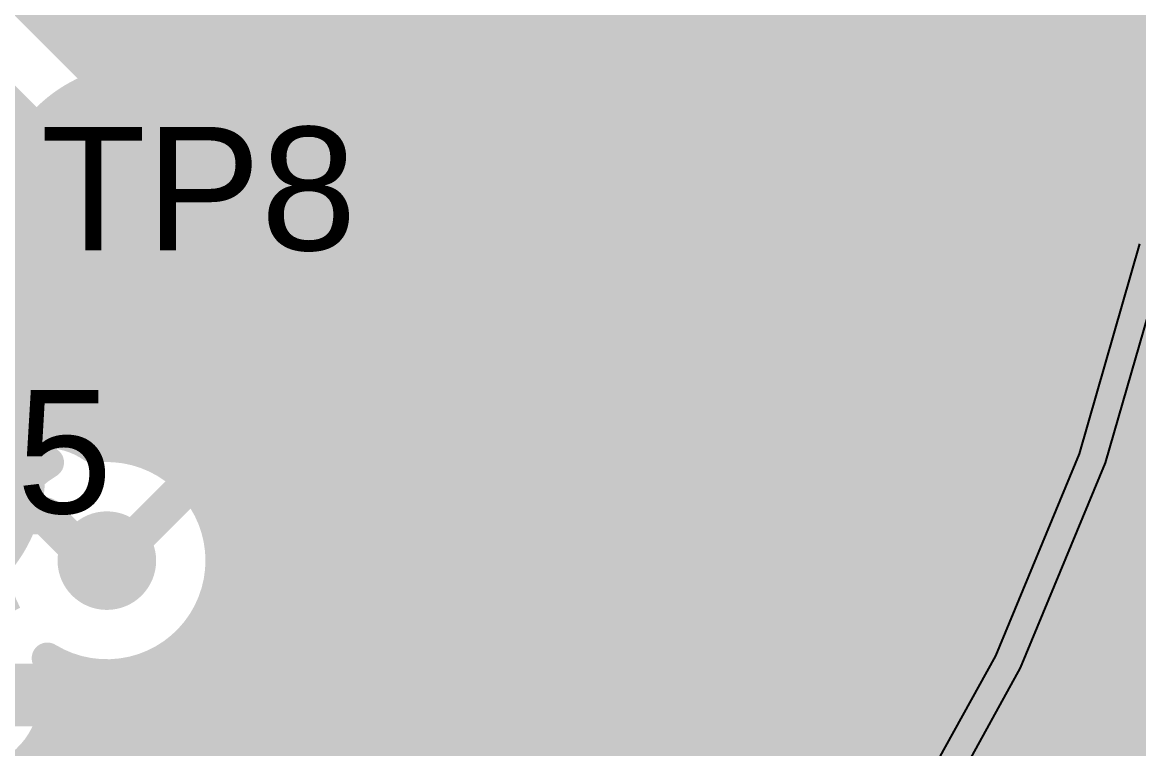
# Model space of a CAD drawing. Header units: inches. Extents: x 0 to 215, y 0 to 215.
# Drawn here: x 0.5741 to 0.7523, y 0.4574 to 0.5734 of the extents above; entities that cross this region are included whole.
import ezdxf

# ---------------------------------------------------------------- set-up
doc = ezdxf.new("R2010")
doc.units = ezdxf.units.IN
doc.header["$MEASUREMENT"] = 0
for name, color, linetype in [('BottomLayer', 5, 'Continuous'), ('BottomOverlay', 54, 'Continuous'), ('BottomPaste', 16, 'Continuous'), ('BottomSolder', 6, 'Continuous'), ('TopLayer', 1, 'Continuous'), ('TopOverlay', 2, 'Continuous'), ('TopPaste', 8, 'Continuous'), ('TopSolder', 216, 'Continuous'), ('ViaHoleLayer', 16, 'Continuous')]:
    doc.layers.add(name, color=color, linetype=linetype)
doc.styles.add('Arial', font='', dxfattribs={"height": 0.2})
doc.styles.get('Arial').set_extended_font_data('Arial')

# ---------------------------------------------------------------- blocks, each defined once
blk = doc.blocks.new('BF82192__10')
at = {"layer": 'BottomLayer'}
blk.add_hatch(color=5, dxfattribs=at).paths.add_polyline_path([(0.12992, -0.18307), (0.12992, -0.15157), (0.15354, -0.15157), (0.15354, -0.18307)])
at = {"layer": 'BottomPaste'}
blk.add_hatch(color=16, dxfattribs=at).paths.add_polyline_path([(0.12992, -0.18307), (0.12992, -0.15157), (0.15354, -0.15157), (0.15354, -0.18307)])
at = {"layer": 'BottomSolder'}
blk.add_hatch(color=6, dxfattribs=at).paths.add_polyline_path([(0.12592, -0.18707), (0.12592, -0.14757), (0.15754, -0.14757), (0.15754, -0.18707)])
at = {"layer": 'BottomOverlay'}
blk.add_lwpolyline([(0.29565, -0.08636, 0.01, 0.01, -1), (-0.2949, -0.08636, 0.01, 0.01, 0)], format="xyseb", dxfattribs=at)
blk.add_lwpolyline([(0.29565, -0.08636, 0.01, 0.01, -1), (-0.2949, -0.08636, 0.01, 0.01, 0)], format="xyseb", dxfattribs=at)
blk = doc.blocks.new('T___P_____13')
at = {"layer": 'TopLayer'}
h = blk.add_hatch(color=1, dxfattribs=at)
edge = h.paths.add_edge_path()
edge.add_arc((0, 0), 0.01969, 0, 360)
at = {"layer": 'TopPaste'}
h = blk.add_hatch(color=8, dxfattribs=at)
edge = h.paths.add_edge_path()
edge.add_arc((0, 0), 0.01969, 0, 360)
at = {"layer": 'TopSolder'}
h = blk.add_hatch(color=216, dxfattribs=at)
edge = h.paths.add_edge_path()
edge.add_arc((0, 0), 0.02369, 0, 360)
blk = doc.blocks.new('T___P_____14')
at = {"layer": 'TopLayer'}
h = blk.add_hatch(color=1, dxfattribs=at)
edge = h.paths.add_edge_path()
edge.add_arc((0, 0), 0.01969, 0, 360)
at = {"layer": 'TopPaste'}
h = blk.add_hatch(color=8, dxfattribs=at)
edge = h.paths.add_edge_path()
edge.add_arc((0, 0), 0.01969, 0, 360)
at = {"layer": 'TopSolder'}
h = blk.add_hatch(color=216, dxfattribs=at)
edge = h.paths.add_edge_path()
edge.add_arc((0, 0), 0.02369, 0, 360)
blk = doc.blocks.new('T___P_____17')
at = {"layer": 'TopLayer'}
h = blk.add_hatch(color=1, dxfattribs=at)
edge = h.paths.add_edge_path()
edge.add_arc((0, 0), 0.01969, 0, 360)
at = {"layer": 'TopPaste'}
h = blk.add_hatch(color=8, dxfattribs=at)
edge = h.paths.add_edge_path()
edge.add_arc((0, 0), 0.01969, 0, 360)
at = {"layer": 'TopSolder'}
h = blk.add_hatch(color=216, dxfattribs=at)
edge = h.paths.add_edge_path()
edge.add_arc((0, 0), 0.02369, 0, 360)
blk = doc.blocks.new('____73')
at = {"layer": 'BottomLayer'}
for p, q in [((0.30779, -0.14899), (0.29799, -0.18301)), ((0.29799, -0.18301), (0.28444, -0.21572)), ((0.28444, -0.21572), (0.26732, -0.24671))]:
    blk.add_line(p, q, dxfattribs=at)
at = {"layer": 'BottomSolder'}
for p, q in [((0.29388, -0.18157), (0.30355, -0.14802)), ((0.29388, -0.18157), (0.30355, -0.14802)), ((0.28052, -0.21383), (0.29388, -0.18157)), ((0.28052, -0.21383), (0.29388, -0.18157)), ((0.26363, -0.24439), (0.28052, -0.21383)), ((0.26363, -0.24439), (0.28052, -0.21383))]:
    blk.add_line(p, q, dxfattribs=at)

msp = doc.modelspace()

# ---------------------------------------------------------------- hatches: boundary and pattern name
at = {"layer": 'BottomLayer'}
h = msp.add_hatch(color=5, dxfattribs=at)
edge = h.paths.add_edge_path()
edge.add_arc((0.58756, 0.48744), 0.00787, 0, 360)
at = {"layer": 'TopLayer'}
h = msp.add_hatch(color=1, dxfattribs=at)
edge = h.paths.add_edge_path()
edge.add_arc((0.58756, 0.48744), 0.00787, 0, 360)
at = {"layer": 'ViaHoleLayer'}
h = msp.add_hatch(color=16, dxfattribs=at)
edge = h.paths.add_edge_path()
edge.add_arc((0.58756, 0.48744), 0.00394, 0, 360)

# ---------------------------------------------------------------- linework, layer by layer
at = {"layer": 'BottomLayer'}
for points in [[(0.74021, 0.5745, 0.005, 0.005, 0), (0.74199, 0.60622, 0.005, 0.005, 0)], [(0.60636, 0.52421, 0.005, 0.005, 0), (0.67667, 0.59452, 0.005, 0.005, 0)], [(0.58844, 0.48744, 0.00591, 0.00591, 0), (0.69, 0.589, 0.00591, 0.00591, 0)], [(0.56633, 0.58452, 0.005, 0.005, 0), (0.59498, 0.55587, 0.005, 0.005, 0)], [(0.59021, 0.46106, 0.005, 0.005, 0), (0.71167, 0.58252, 0.005, 0.005, 0)], [(0.553, 0.579, 0.00591, 0.00591, 0), (0.58555, 0.54645, 0.00591, 0.00591, 0)], [(0.60574, 0.4859, 0.005, 0.005, 0), (0.69942, 0.57958, 0.005, 0.005, 0)], [(0.59573, 0.44773, 0.00591, 0.00591, 0), (0.725, 0.577, 0.00591, 0.00591, 0)], [(0.73833, 0.577, 0.005, 0.005, -0.198912), (0.73442, 0.56758, 0.005, 0.005, 0)], [(0.73833, 0.577, 0.005, 0.005, -0.198912), (0.73442, 0.56758, 0.005, 0.005, 0)], [(0.5766, 0.57425, 0.005, 0.005, 0), (0.6564, 0.57425, 0.005, 0.005, 0)], [(0.69409, 0.57425, 0.005, 0.005, 0), (0.7034, 0.57425, 0.005, 0.005, 0)], [(0.7347, 0.5421, 0.005, 0.005, 0), (0.74021, 0.5745, 0.005, 0.005, 0)], [(0.58062, 0.57023, 0.005, 0.005, 0), (0.65238, 0.57023, 0.005, 0.005, 0)], [(0.69008, 0.57023, 0.005, 0.005, 0), (0.69938, 0.57023, 0.005, 0.005, 0)], [(0.73648, 0.57023, 0.005, 0.005, 0), (0.73948, 0.57023, 0.005, 0.005, 0)], [(0.60516, 0.43831, 0.005, 0.005, 0), (0.73442, 0.56758, 0.005, 0.005, 0)], [(0.58463, 0.56621, 0.005, 0.005, 0), (0.64837, 0.56621, 0.005, 0.005, 0)], [(0.68606, 0.56621, 0.005, 0.005, 0), (0.69537, 0.56621, 0.005, 0.005, 0)], [(0.73306, 0.56621, 0.005, 0.005, 0), (0.7388, 0.56621, 0.005, 0.005, 0)], [(0.58865, 0.5622, 0.005, 0.005, 0), (0.64435, 0.5622, 0.005, 0.005, 0)], [(0.68204, 0.5622, 0.005, 0.005, 0), (0.69135, 0.5622, 0.005, 0.005, 0)], [(0.72904, 0.5622, 0.005, 0.005, 0), (0.73812, 0.5622, 0.005, 0.005, 0)], [(0.59266, 0.55818, 0.005, 0.005, 0), (0.64034, 0.55818, 0.005, 0.005, 0)], [(0.67803, 0.55818, 0.005, 0.005, 0), (0.68734, 0.55818, 0.005, 0.005, 0)], [(0.72503, 0.55818, 0.005, 0.005, 0), (0.73744, 0.55818, 0.005, 0.005, 0)], [(0.59498, 0.55587, 0.005, 0.005, -0.178721), (0.59884, 0.54748, 0.005, 0.005, 0)], [(0.59498, 0.55587, 0.005, 0.005, -0.178721), (0.59884, 0.54748, 0.005, 0.005, 0)], [(0.59642, 0.55417, 0.005, 0.005, 0), (0.63632, 0.55417, 0.005, 0.005, 0)], [(0.67401, 0.55417, 0.005, 0.005, 0), (0.68332, 0.55417, 0.005, 0.005, 0)], [(0.72101, 0.55417, 0.005, 0.005, 0), (0.73676, 0.55417, 0.005, 0.005, 0)], [(0.59836, 0.55015, 0.005, 0.005, 0), (0.6323, 0.55015, 0.005, 0.005, 0)], [(0.67, 0.55015, 0.005, 0.005, 0), (0.6793, 0.55015, 0.005, 0.005, 0)], [(0.717, 0.55015, 0.005, 0.005, 0), (0.73607, 0.55015, 0.005, 0.005, 0)], [(0.58555, 0.52786, 0.00591, 0.00591, 0), (0.58555, 0.54645, 0.00591, 0.00591, 0)], [(0.59884, 0.54748, 0.005, 0.005, 0), (0.60636, 0.54748, 0.005, 0.005, 0)], [(0.60636, 0.52421, 0.005, 0.005, 0), (0.60636, 0.54748, 0.005, 0.005, 0)], [(0.60636, 0.54614, 0.005, 0.005, 0), (0.62829, 0.54614, 0.005, 0.005, 0)], [(0.66598, 0.54614, 0.005, 0.005, 0), (0.67529, 0.54614, 0.005, 0.005, 0)], [(0.71298, 0.54614, 0.005, 0.005, 0), (0.73539, 0.54614, 0.005, 0.005, 0)], [(0.60636, 0.54212, 0.005, 0.005, 0), (0.62427, 0.54212, 0.005, 0.005, 0)], [(0.66197, 0.54212, 0.005, 0.005, 0), (0.67127, 0.54212, 0.005, 0.005, 0)], [(0.70897, 0.54212, 0.005, 0.005, 0), (0.73471, 0.54212, 0.005, 0.005, 0)], [(0.72561, 0.51052, 0.005, 0.005, 0), (0.7347, 0.5421, 0.005, 0.005, 0)], [(0.60636, 0.5381, 0.005, 0.005, 0), (0.62026, 0.5381, 0.005, 0.005, 0)], [(0.65795, 0.5381, 0.005, 0.005, 0), (0.66726, 0.5381, 0.005, 0.005, 0)], [(0.70495, 0.5381, 0.005, 0.005, 0), (0.73355, 0.5381, 0.005, 0.005, 0)], [(0.60636, 0.53409, 0.005, 0.005, 0), (0.61624, 0.53409, 0.005, 0.005, 0)], [(0.65393, 0.53409, 0.005, 0.005, 0), (0.66324, 0.53409, 0.005, 0.005, 0)], [(0.70093, 0.53409, 0.005, 0.005, 0), (0.7324, 0.53409, 0.005, 0.005, 0)], [(0.60636, 0.53007, 0.005, 0.005, 0), (0.61223, 0.53007, 0.005, 0.005, 0)], [(0.64992, 0.53007, 0.005, 0.005, 0), (0.65923, 0.53007, 0.005, 0.005, 0)], [(0.69692, 0.53007, 0.005, 0.005, 0), (0.73124, 0.53007, 0.005, 0.005, 0)], [(0.58555, 0.52786, 0.00591, 0.00591, 0), (0.58811, 0.5253, 0.00591, 0.00591, 0)], [(0.6459, 0.52606, 0.005, 0.005, 0), (0.65521, 0.52606, 0.005, 0.005, 0)], [(0.6929, 0.52606, 0.005, 0.005, 0), (0.73008, 0.52606, 0.005, 0.005, 0)], [(0.64189, 0.52204, 0.005, 0.005, 0), (0.65119, 0.52204, 0.005, 0.005, 0)], [(0.68889, 0.52204, 0.005, 0.005, 0), (0.72893, 0.52204, 0.005, 0.005, 0)], [(0.63787, 0.51803, 0.005, 0.005, 0), (0.64718, 0.51803, 0.005, 0.005, 0)], [(0.68487, 0.51803, 0.005, 0.005, 0), (0.72777, 0.51803, 0.005, 0.005, 0)], [(0.63386, 0.51401, 0.005, 0.005, 0), (0.64316, 0.51401, 0.005, 0.005, 0)], [(0.68086, 0.51401, 0.005, 0.005, 0), (0.72661, 0.51401, 0.005, 0.005, 0)], [(0.62984, 0.50999, 0.005, 0.005, 0), (0.63915, 0.50999, 0.005, 0.005, 0)], [(0.67684, 0.50999, 0.005, 0.005, 0), (0.72539, 0.50999, 0.005, 0.005, 0)], [(0.71303, 0.48016, 0.005, 0.005, 0), (0.72561, 0.51052, 0.005, 0.005, 0)], [(0.62582, 0.50598, 0.005, 0.005, 0), (0.63513, 0.50598, 0.005, 0.005, 0)], [(0.67283, 0.50598, 0.005, 0.005, 0), (0.72373, 0.50598, 0.005, 0.005, 0)], [(0.57152, 0.47874, 0.005, 0.005, -0.402381), (0.57822, 0.50311, 0.005, 0.005, 0)], [(0.56986, 0.50311, 0.005, 0.005, 0), (0.57822, 0.50311, 0.005, 0.005, 0)], [(0.5099, 0.50196, 0.005, 0.005, 0), (0.57651, 0.50196, 0.005, 0.005, 0)], [(0.62181, 0.50196, 0.005, 0.005, 0), (0.63112, 0.50196, 0.005, 0.005, 0)], [(0.66881, 0.50196, 0.005, 0.005, 0), (0.72206, 0.50196, 0.005, 0.005, 0)], [(0.5099, 0.49795, 0.005, 0.005, 0), (0.57264, 0.49795, 0.005, 0.005, 0)], [(0.61779, 0.49795, 0.005, 0.005, 0), (0.6271, 0.49795, 0.005, 0.005, 0)], [(0.66479, 0.49795, 0.005, 0.005, 0), (0.7204, 0.49795, 0.005, 0.005, 0)], [(0.61378, 0.49393, 0.005, 0.005, 0), (0.62308, 0.49393, 0.005, 0.005, 0)], [(0.66078, 0.49393, 0.005, 0.005, 0), (0.71874, 0.49393, 0.005, 0.005, 0)], [(0.60976, 0.48992, 0.005, 0.005, 0), (0.61907, 0.48992, 0.005, 0.005, 0)], [(0.65676, 0.48992, 0.005, 0.005, 0), (0.71707, 0.48992, 0.005, 0.005, 0)], [(0.58756, 0.48744, 0.00591, 0.00591, 0), (0.58844, 0.48744, 0.00591, 0.00591, 0)], [(0.60574, 0.4859, 0.005, 0.005, -0.557399), (0.57806, 0.47186, 0.005, 0.005, 0)], [(0.60575, 0.4859, 0.005, 0.005, 0), (0.61505, 0.4859, 0.005, 0.005, 0)], [(0.65275, 0.4859, 0.005, 0.005, 0), (0.71541, 0.4859, 0.005, 0.005, 0)], [(0.60494, 0.48188, 0.005, 0.005, 0), (0.61104, 0.48188, 0.005, 0.005, 0)], [(0.64873, 0.48188, 0.005, 0.005, 0), (0.71375, 0.48188, 0.005, 0.005, 0)], [(0.69713, 0.45139, 0.005, 0.005, 0), (0.71303, 0.48016, 0.005, 0.005, 0)], [(0.6031, 0.47787, 0.005, 0.005, 0), (0.60702, 0.47787, 0.005, 0.005, 0)], [(0.64472, 0.47787, 0.005, 0.005, 0), (0.71177, 0.47787, 0.005, 0.005, 0)], [(0.59974, 0.47385, 0.005, 0.005, 0), (0.60301, 0.47385, 0.005, 0.005, 0)], [(0.6407, 0.47385, 0.005, 0.005, 0), (0.70955, 0.47385, 0.005, 0.005, 0)], [(0.57805, 0.47186, 0.005, 0.005, -0.105914), (0.57931, 0.466, 0.005, 0.005, 0)], [(0.565, 0.466, 0.01, 0.01, 0), (0.57681, 0.466, 0.01, 0.01, 0)], [(0.57879, 0.46984, 0.005, 0.005, 0), (0.58275, 0.46984, 0.005, 0.005, 0)], [(0.59237, 0.46984, 0.005, 0.005, 0), (0.59899, 0.46984, 0.005, 0.005, 0)], [(0.63668, 0.46984, 0.005, 0.005, 0), (0.70733, 0.46984, 0.005, 0.005, 0)], [(0.57931, 0.466, 0.005, 0.005, -0.088359), (0.57843, 0.46106, 0.005, 0.005, 0)], [(0.57931, 0.46582, 0.005, 0.005, 0), (0.59497, 0.46582, 0.005, 0.005, 0)], [(0.63267, 0.46582, 0.005, 0.005, 0), (0.70511, 0.46582, 0.005, 0.005, 0)], [(0.57843, 0.46106, 0.005, 0.005, 0), (0.59021, 0.46106, 0.005, 0.005, 0)], [(0.57868, 0.46181, 0.005, 0.005, 0), (0.59096, 0.46181, 0.005, 0.005, 0)], [(0.62865, 0.46181, 0.005, 0.005, 0), (0.70289, 0.46181, 0.005, 0.005, 0)], [(0.62464, 0.45779, 0.005, 0.005, 0), (0.70067, 0.45779, 0.005, 0.005, 0)]]:
    msp.add_lwpolyline(points, format="xyseb", dxfattribs=at)
for points in [[(0.57535, 0.57425, 0.0025, 0.0025, 1), (0.57785, 0.57425, 0.0025, 0.0025, 1)], [(0.65515, 0.57425, 0.0025, 0.0025, 1), (0.65765, 0.57425, 0.0025, 0.0025, 1)], [(0.69284, 0.57425, 0.0025, 0.0025, 1), (0.69534, 0.57425, 0.0025, 0.0025, 1)], [(0.70215, 0.57425, 0.0025, 0.0025, 1), (0.70465, 0.57425, 0.0025, 0.0025, 1)], [(0.73896, 0.5745, 0.0025, 0.0025, 1), (0.74146, 0.5745, 0.0025, 0.0025, 1)], [(0.73896, 0.5745, 0.0025, 0.0025, 1), (0.74146, 0.5745, 0.0025, 0.0025, 1)], [(0.57937, 0.57023, 0.0025, 0.0025, 1), (0.58187, 0.57023, 0.0025, 0.0025, 1)], [(0.65113, 0.57023, 0.0025, 0.0025, 1), (0.65363, 0.57023, 0.0025, 0.0025, 1)], [(0.68883, 0.57023, 0.0025, 0.0025, 1), (0.69133, 0.57023, 0.0025, 0.0025, 1)], [(0.69813, 0.57023, 0.0025, 0.0025, 1), (0.70063, 0.57023, 0.0025, 0.0025, 1)], [(0.73523, 0.57023, 0.0025, 0.0025, 1), (0.73773, 0.57023, 0.0025, 0.0025, 1)], [(0.73823, 0.57023, 0.0025, 0.0025, 1), (0.74073, 0.57023, 0.0025, 0.0025, 1)], [(0.73317, 0.56758, 0.0025, 0.0025, 1), (0.73567, 0.56758, 0.0025, 0.0025, 1)], [(0.73317, 0.56758, 0.0025, 0.0025, 1), (0.73567, 0.56758, 0.0025, 0.0025, 1)], [(0.73317, 0.56758, 0.0025, 0.0025, 1), (0.73567, 0.56758, 0.0025, 0.0025, 1)], [(0.58338, 0.56621, 0.0025, 0.0025, 1), (0.58588, 0.56621, 0.0025, 0.0025, 1)], [(0.64712, 0.56621, 0.0025, 0.0025, 1), (0.64962, 0.56621, 0.0025, 0.0025, 1)], [(0.68481, 0.56621, 0.0025, 0.0025, 1), (0.68731, 0.56621, 0.0025, 0.0025, 1)], [(0.69412, 0.56621, 0.0025, 0.0025, 1), (0.69662, 0.56621, 0.0025, 0.0025, 1)], [(0.73181, 0.56621, 0.0025, 0.0025, 1), (0.73431, 0.56621, 0.0025, 0.0025, 1)], [(0.73755, 0.56621, 0.0025, 0.0025, 1), (0.74005, 0.56621, 0.0025, 0.0025, 1)], [(0.5874, 0.5622, 0.0025, 0.0025, 1), (0.5899, 0.5622, 0.0025, 0.0025, 1)], [(0.6431, 0.5622, 0.0025, 0.0025, 1), (0.6456, 0.5622, 0.0025, 0.0025, 1)], [(0.68079, 0.5622, 0.0025, 0.0025, 1), (0.68329, 0.5622, 0.0025, 0.0025, 1)], [(0.6901, 0.5622, 0.0025, 0.0025, 1), (0.6926, 0.5622, 0.0025, 0.0025, 1)], [(0.72779, 0.5622, 0.0025, 0.0025, 1), (0.73029, 0.5622, 0.0025, 0.0025, 1)], [(0.73687, 0.5622, 0.0025, 0.0025, 1), (0.73937, 0.5622, 0.0025, 0.0025, 1)], [(0.59141, 0.55818, 0.0025, 0.0025, 1), (0.59391, 0.55818, 0.0025, 0.0025, 1)], [(0.63909, 0.55818, 0.0025, 0.0025, 1), (0.64159, 0.55818, 0.0025, 0.0025, 1)], [(0.67678, 0.55818, 0.0025, 0.0025, 1), (0.67928, 0.55818, 0.0025, 0.0025, 1)], [(0.68609, 0.55818, 0.0025, 0.0025, 1), (0.68859, 0.55818, 0.0025, 0.0025, 1)], [(0.72378, 0.55818, 0.0025, 0.0025, 1), (0.72628, 0.55818, 0.0025, 0.0025, 1)], [(0.73619, 0.55818, 0.0025, 0.0025, 1), (0.73869, 0.55818, 0.0025, 0.0025, 1)], [(0.59373, 0.55587, 0.0025, 0.0025, 1), (0.59623, 0.55587, 0.0025, 0.0025, 1)], [(0.59373, 0.55587, 0.0025, 0.0025, 1), (0.59623, 0.55587, 0.0025, 0.0025, 1)], [(0.59373, 0.55587, 0.0025, 0.0025, 1), (0.59623, 0.55587, 0.0025, 0.0025, 1)], [(0.59517, 0.55417, 0.0025, 0.0025, 1), (0.59767, 0.55417, 0.0025, 0.0025, 1)], [(0.63507, 0.55417, 0.0025, 0.0025, 1), (0.63757, 0.55417, 0.0025, 0.0025, 1)], [(0.67276, 0.55417, 0.0025, 0.0025, 1), (0.67526, 0.55417, 0.0025, 0.0025, 1)], [(0.68207, 0.55417, 0.0025, 0.0025, 1), (0.68457, 0.55417, 0.0025, 0.0025, 1)], [(0.71976, 0.55417, 0.0025, 0.0025, 1), (0.72226, 0.55417, 0.0025, 0.0025, 1)], [(0.73551, 0.55417, 0.0025, 0.0025, 1), (0.73801, 0.55417, 0.0025, 0.0025, 1)], [(0.59711, 0.55015, 0.0025, 0.0025, 1), (0.59961, 0.55015, 0.0025, 0.0025, 1)], [(0.63105, 0.55015, 0.0025, 0.0025, 1), (0.63355, 0.55015, 0.0025, 0.0025, 1)], [(0.66875, 0.55015, 0.0025, 0.0025, 1), (0.67125, 0.55015, 0.0025, 0.0025, 1)], [(0.67805, 0.55015, 0.0025, 0.0025, 1), (0.68055, 0.55015, 0.0025, 0.0025, 1)], [(0.71575, 0.55015, 0.0025, 0.0025, 1), (0.71825, 0.55015, 0.0025, 0.0025, 1)], [(0.73482, 0.55015, 0.0025, 0.0025, 1), (0.73732, 0.55015, 0.0025, 0.0025, 1)], [(0.58408, 0.54645, 0.00295, 0.00295, 1), (0.58703, 0.54645, 0.00295, 0.00295, 1)], [(0.58408, 0.54645, 0.00295, 0.00295, 1), (0.58703, 0.54645, 0.00295, 0.00295, 1)], [(0.59759, 0.54748, 0.0025, 0.0025, 1), (0.60009, 0.54748, 0.0025, 0.0025, 1)], [(0.59759, 0.54748, 0.0025, 0.0025, 1), (0.60009, 0.54748, 0.0025, 0.0025, 1)], [(0.59759, 0.54748, 0.0025, 0.0025, 1), (0.60009, 0.54748, 0.0025, 0.0025, 1)], [(0.60511, 0.54748, 0.0025, 0.0025, 1), (0.60761, 0.54748, 0.0025, 0.0025, 1)], [(0.60511, 0.54748, 0.0025, 0.0025, 1), (0.60761, 0.54748, 0.0025, 0.0025, 1)], [(0.60511, 0.54614, 0.0025, 0.0025, 1), (0.60761, 0.54614, 0.0025, 0.0025, 1)], [(0.62704, 0.54614, 0.0025, 0.0025, 1), (0.62954, 0.54614, 0.0025, 0.0025, 1)], [(0.66473, 0.54614, 0.0025, 0.0025, 1), (0.66723, 0.54614, 0.0025, 0.0025, 1)], [(0.67404, 0.54614, 0.0025, 0.0025, 1), (0.67654, 0.54614, 0.0025, 0.0025, 1)], [(0.71173, 0.54614, 0.0025, 0.0025, 1), (0.71423, 0.54614, 0.0025, 0.0025, 1)], [(0.73414, 0.54614, 0.0025, 0.0025, 1), (0.73664, 0.54614, 0.0025, 0.0025, 1)], [(0.60511, 0.54212, 0.0025, 0.0025, 1), (0.60761, 0.54212, 0.0025, 0.0025, 1)], [(0.62302, 0.54212, 0.0025, 0.0025, 1), (0.62552, 0.54212, 0.0025, 0.0025, 1)], [(0.66072, 0.54212, 0.0025, 0.0025, 1), (0.66322, 0.54212, 0.0025, 0.0025, 1)], [(0.67002, 0.54212, 0.0025, 0.0025, 1), (0.67252, 0.54212, 0.0025, 0.0025, 1)], [(0.70772, 0.54212, 0.0025, 0.0025, 1), (0.71022, 0.54212, 0.0025, 0.0025, 1)], [(0.73345, 0.5421, 0.0025, 0.0025, 1), (0.73595, 0.5421, 0.0025, 0.0025, 1)], [(0.73345, 0.5421, 0.0025, 0.0025, 1), (0.73595, 0.5421, 0.0025, 0.0025, 1)], [(0.73346, 0.54212, 0.0025, 0.0025, 1), (0.73596, 0.54212, 0.0025, 0.0025, 1)], [(0.60511, 0.5381, 0.0025, 0.0025, 1), (0.60761, 0.5381, 0.0025, 0.0025, 1)], [(0.61901, 0.5381, 0.0025, 0.0025, 1), (0.62151, 0.5381, 0.0025, 0.0025, 1)], [(0.6567, 0.5381, 0.0025, 0.0025, 1), (0.6592, 0.5381, 0.0025, 0.0025, 1)], [(0.66601, 0.5381, 0.0025, 0.0025, 1), (0.66851, 0.5381, 0.0025, 0.0025, 1)], [(0.7037, 0.5381, 0.0025, 0.0025, 1), (0.7062, 0.5381, 0.0025, 0.0025, 1)], [(0.7323, 0.5381, 0.0025, 0.0025, 1), (0.7348, 0.5381, 0.0025, 0.0025, 1)], [(0.60511, 0.53409, 0.0025, 0.0025, 1), (0.60761, 0.53409, 0.0025, 0.0025, 1)], [(0.61499, 0.53409, 0.0025, 0.0025, 1), (0.61749, 0.53409, 0.0025, 0.0025, 1)], [(0.65268, 0.53409, 0.0025, 0.0025, 1), (0.65518, 0.53409, 0.0025, 0.0025, 1)], [(0.66199, 0.53409, 0.0025, 0.0025, 1), (0.66449, 0.53409, 0.0025, 0.0025, 1)], [(0.69968, 0.53409, 0.0025, 0.0025, 1), (0.70218, 0.53409, 0.0025, 0.0025, 1)], [(0.73115, 0.53409, 0.0025, 0.0025, 1), (0.73365, 0.53409, 0.0025, 0.0025, 1)], [(0.60511, 0.53007, 0.0025, 0.0025, 1), (0.60761, 0.53007, 0.0025, 0.0025, 1)], [(0.61098, 0.53007, 0.0025, 0.0025, 1), (0.61348, 0.53007, 0.0025, 0.0025, 1)], [(0.64867, 0.53007, 0.0025, 0.0025, 1), (0.65117, 0.53007, 0.0025, 0.0025, 1)], [(0.65798, 0.53007, 0.0025, 0.0025, 1), (0.66048, 0.53007, 0.0025, 0.0025, 1)], [(0.69567, 0.53007, 0.0025, 0.0025, 1), (0.69817, 0.53007, 0.0025, 0.0025, 1)], [(0.72999, 0.53007, 0.0025, 0.0025, 1), (0.73249, 0.53007, 0.0025, 0.0025, 1)], [(0.58408, 0.52786, 0.00295, 0.00295, 1), (0.58703, 0.52786, 0.00295, 0.00295, 1)], [(0.58408, 0.52786, 0.00295, 0.00295, 1), (0.58703, 0.52786, 0.00295, 0.00295, 1)], [(0.58663, 0.5253, 0.00295, 0.00295, 1), (0.58959, 0.5253, 0.00295, 0.00295, 1)], [(0.64465, 0.52606, 0.0025, 0.0025, 1), (0.64715, 0.52606, 0.0025, 0.0025, 1)], [(0.65396, 0.52606, 0.0025, 0.0025, 1), (0.65646, 0.52606, 0.0025, 0.0025, 1)], [(0.69165, 0.52606, 0.0025, 0.0025, 1), (0.69415, 0.52606, 0.0025, 0.0025, 1)], [(0.72883, 0.52606, 0.0025, 0.0025, 1), (0.73133, 0.52606, 0.0025, 0.0025, 1)], [(0.60511, 0.52421, 0.0025, 0.0025, 1), (0.60761, 0.52421, 0.0025, 0.0025, 1)], [(0.60511, 0.52421, 0.0025, 0.0025, 1), (0.60761, 0.52421, 0.0025, 0.0025, 1)], [(0.64064, 0.52204, 0.0025, 0.0025, 1), (0.64314, 0.52204, 0.0025, 0.0025, 1)], [(0.64994, 0.52204, 0.0025, 0.0025, 1), (0.65244, 0.52204, 0.0025, 0.0025, 1)], [(0.68764, 0.52204, 0.0025, 0.0025, 1), (0.69014, 0.52204, 0.0025, 0.0025, 1)], [(0.72768, 0.52204, 0.0025, 0.0025, 1), (0.73018, 0.52204, 0.0025, 0.0025, 1)], [(0.63662, 0.51803, 0.0025, 0.0025, 1), (0.63912, 0.51803, 0.0025, 0.0025, 1)], [(0.64593, 0.51803, 0.0025, 0.0025, 1), (0.64843, 0.51803, 0.0025, 0.0025, 1)], [(0.68362, 0.51803, 0.0025, 0.0025, 1), (0.68612, 0.51803, 0.0025, 0.0025, 1)], [(0.72652, 0.51803, 0.0025, 0.0025, 1), (0.72902, 0.51803, 0.0025, 0.0025, 1)], [(0.63261, 0.51401, 0.0025, 0.0025, 1), (0.63511, 0.51401, 0.0025, 0.0025, 1)], [(0.64191, 0.51401, 0.0025, 0.0025, 1), (0.64441, 0.51401, 0.0025, 0.0025, 1)], [(0.67961, 0.51401, 0.0025, 0.0025, 1), (0.68211, 0.51401, 0.0025, 0.0025, 1)], [(0.72536, 0.51401, 0.0025, 0.0025, 1), (0.72786, 0.51401, 0.0025, 0.0025, 1)], [(0.62859, 0.50999, 0.0025, 0.0025, 1), (0.63109, 0.50999, 0.0025, 0.0025, 1)], [(0.6379, 0.50999, 0.0025, 0.0025, 1), (0.6404, 0.50999, 0.0025, 0.0025, 1)], [(0.67559, 0.50999, 0.0025, 0.0025, 1), (0.67809, 0.50999, 0.0025, 0.0025, 1)], [(0.72414, 0.50999, 0.0025, 0.0025, 1), (0.72664, 0.50999, 0.0025, 0.0025, 1)], [(0.72436, 0.51052, 0.0025, 0.0025, 1), (0.72686, 0.51052, 0.0025, 0.0025, 1)], [(0.72436, 0.51052, 0.0025, 0.0025, 1), (0.72686, 0.51052, 0.0025, 0.0025, 1)], [(0.62457, 0.50598, 0.0025, 0.0025, 1), (0.62708, 0.50598, 0.0025, 0.0025, 1)], [(0.63388, 0.50598, 0.0025, 0.0025, 1), (0.63638, 0.50598, 0.0025, 0.0025, 1)], [(0.67158, 0.50598, 0.0025, 0.0025, 1), (0.67407, 0.50598, 0.0025, 0.0025, 1)], [(0.72248, 0.50598, 0.0025, 0.0025, 1), (0.72498, 0.50598, 0.0025, 0.0025, 1)], [(0.57697, 0.50311, 0.0025, 0.0025, 1), (0.57947, 0.50311, 0.0025, 0.0025, 1)], [(0.57697, 0.50311, 0.0025, 0.0025, 1), (0.57947, 0.50311, 0.0025, 0.0025, 1)], [(0.57526, 0.50196, 0.0025, 0.0025, 1), (0.57776, 0.50196, 0.0025, 0.0025, 1)], [(0.62056, 0.50196, 0.0025, 0.0025, 1), (0.62306, 0.50196, 0.0025, 0.0025, 1)], [(0.62987, 0.50196, 0.0025, 0.0025, 1), (0.63237, 0.50196, 0.0025, 0.0025, 1)], [(0.66756, 0.50196, 0.0025, 0.0025, 1), (0.67006, 0.50196, 0.0025, 0.0025, 1)], [(0.72081, 0.50196, 0.0025, 0.0025, 1), (0.72331, 0.50196, 0.0025, 0.0025, 1)], [(0.57139, 0.49795, 0.0025, 0.0025, 1), (0.57389, 0.49795, 0.0025, 0.0025, 1)], [(0.61654, 0.49795, 0.0025, 0.0025, 1), (0.61904, 0.49795, 0.0025, 0.0025, 1)], [(0.62585, 0.49795, 0.0025, 0.0025, 1), (0.62835, 0.49795, 0.0025, 0.0025, 1)], [(0.66354, 0.49795, 0.0025, 0.0025, 1), (0.66604, 0.49795, 0.0025, 0.0025, 1)], [(0.71915, 0.49795, 0.0025, 0.0025, 1), (0.72165, 0.49795, 0.0025, 0.0025, 1)], [(0.61253, 0.49393, 0.0025, 0.0025, 1), (0.61503, 0.49393, 0.0025, 0.0025, 1)], [(0.62183, 0.49393, 0.0025, 0.0025, 1), (0.62433, 0.49393, 0.0025, 0.0025, 1)], [(0.65953, 0.49393, 0.0025, 0.0025, 1), (0.66203, 0.49393, 0.0025, 0.0025, 1)], [(0.71749, 0.49393, 0.0025, 0.0025, 1), (0.71999, 0.49393, 0.0025, 0.0025, 1)], [(0.60851, 0.48992, 0.0025, 0.0025, 1), (0.61101, 0.48992, 0.0025, 0.0025, 1)], [(0.61782, 0.48992, 0.0025, 0.0025, 1), (0.62032, 0.48992, 0.0025, 0.0025, 1)], [(0.65551, 0.48992, 0.0025, 0.0025, 1), (0.65801, 0.48992, 0.0025, 0.0025, 1)], [(0.71582, 0.48992, 0.0025, 0.0025, 1), (0.71832, 0.48992, 0.0025, 0.0025, 1)], [(0.58608, 0.48744, 0.00295, 0.00295, 1), (0.58904, 0.48744, 0.00295, 0.00295, 1)], [(0.58696, 0.48744, 0.00295, 0.00295, 1), (0.58992, 0.48744, 0.00295, 0.00295, 1)], [(0.58696, 0.48744, 0.00295, 0.00295, 1), (0.58992, 0.48744, 0.00295, 0.00295, 1)], [(0.60449, 0.4859, 0.0025, 0.0025, 1), (0.60699, 0.4859, 0.0025, 0.0025, 1)], [(0.60449, 0.4859, 0.0025, 0.0025, 1), (0.60699, 0.4859, 0.0025, 0.0025, 1)], [(0.6045, 0.4859, 0.0025, 0.0025, 1), (0.607, 0.4859, 0.0025, 0.0025, 1)], [(0.6138, 0.4859, 0.0025, 0.0025, 1), (0.6163, 0.4859, 0.0025, 0.0025, 1)], [(0.6515, 0.4859, 0.0025, 0.0025, 1), (0.654, 0.4859, 0.0025, 0.0025, 1)], [(0.71416, 0.4859, 0.0025, 0.0025, 1), (0.71666, 0.4859, 0.0025, 0.0025, 1)], [(0.60369, 0.48188, 0.0025, 0.0025, 1), (0.60619, 0.48188, 0.0025, 0.0025, 1)], [(0.60979, 0.48188, 0.0025, 0.0025, 1), (0.61229, 0.48188, 0.0025, 0.0025, 1)], [(0.64748, 0.48188, 0.0025, 0.0025, 1), (0.64998, 0.48188, 0.0025, 0.0025, 1)], [(0.7125, 0.48188, 0.0025, 0.0025, 1), (0.715, 0.48188, 0.0025, 0.0025, 1)], [(0.71178, 0.48016, 0.0025, 0.0025, 1), (0.71428, 0.48016, 0.0025, 0.0025, 1)], [(0.71178, 0.48016, 0.0025, 0.0025, 1), (0.71428, 0.48016, 0.0025, 0.0025, 1)], [(0.60185, 0.47787, 0.0025, 0.0025, 1), (0.60435, 0.47787, 0.0025, 0.0025, 1)], [(0.60577, 0.47787, 0.0025, 0.0025, 1), (0.60827, 0.47787, 0.0025, 0.0025, 1)], [(0.64347, 0.47787, 0.0025, 0.0025, 1), (0.64597, 0.47787, 0.0025, 0.0025, 1)], [(0.71052, 0.47787, 0.0025, 0.0025, 1), (0.71302, 0.47787, 0.0025, 0.0025, 1)], [(0.59849, 0.47385, 0.0025, 0.0025, 1), (0.60099, 0.47385, 0.0025, 0.0025, 1)], [(0.60176, 0.47385, 0.0025, 0.0025, 1), (0.60426, 0.47385, 0.0025, 0.0025, 1)], [(0.63945, 0.47385, 0.0025, 0.0025, 1), (0.64195, 0.47385, 0.0025, 0.0025, 1)], [(0.7083, 0.47385, 0.0025, 0.0025, 1), (0.7108, 0.47385, 0.0025, 0.0025, 1)], [(0.57681, 0.47186, 0.0025, 0.0025, 1), (0.57931, 0.47186, 0.0025, 0.0025, 1)], [(0.57681, 0.47186, 0.0025, 0.0025, 1), (0.5793, 0.47186, 0.0025, 0.0025, 1)], [(0.57431, 0.466, 0.005, 0.005, 1), (0.57931, 0.466, 0.005, 0.005, 1)], [(0.57754, 0.46984, 0.0025, 0.0025, 1), (0.58004, 0.46984, 0.0025, 0.0025, 1)], [(0.5815, 0.46984, 0.0025, 0.0025, 1), (0.584, 0.46984, 0.0025, 0.0025, 1)], [(0.59112, 0.46984, 0.0025, 0.0025, 1), (0.59362, 0.46984, 0.0025, 0.0025, 1)], [(0.59774, 0.46984, 0.0025, 0.0025, 1), (0.60024, 0.46984, 0.0025, 0.0025, 1)], [(0.63543, 0.46984, 0.0025, 0.0025, 1), (0.63793, 0.46984, 0.0025, 0.0025, 1)], [(0.70608, 0.46984, 0.0025, 0.0025, 1), (0.70858, 0.46984, 0.0025, 0.0025, 1)], [(0.57806, 0.466, 0.0025, 0.0025, 1), (0.58056, 0.466, 0.0025, 0.0025, 1)], [(0.57806, 0.466, 0.0025, 0.0025, 1), (0.58056, 0.466, 0.0025, 0.0025, 1)], [(0.57806, 0.46582, 0.0025, 0.0025, 1), (0.58056, 0.46582, 0.0025, 0.0025, 1)], [(0.59372, 0.46582, 0.0025, 0.0025, 1), (0.59622, 0.46582, 0.0025, 0.0025, 1)], [(0.63142, 0.46582, 0.0025, 0.0025, 1), (0.63392, 0.46582, 0.0025, 0.0025, 1)], [(0.70386, 0.46582, 0.0025, 0.0025, 1), (0.70636, 0.46582, 0.0025, 0.0025, 1)], [(0.57718, 0.46106, 0.0025, 0.0025, 1), (0.57968, 0.46106, 0.0025, 0.0025, 1)], [(0.57718, 0.46106, 0.0025, 0.0025, 1), (0.57968, 0.46106, 0.0025, 0.0025, 1)], [(0.57743, 0.46181, 0.0025, 0.0025, 1), (0.57993, 0.46181, 0.0025, 0.0025, 1)], [(0.58896, 0.46106, 0.0025, 0.0025, 1), (0.59146, 0.46106, 0.0025, 0.0025, 1)], [(0.58896, 0.46106, 0.0025, 0.0025, 1), (0.59146, 0.46106, 0.0025, 0.0025, 1)], [(0.58971, 0.46181, 0.0025, 0.0025, 1), (0.59221, 0.46181, 0.0025, 0.0025, 1)], [(0.6274, 0.46181, 0.0025, 0.0025, 1), (0.6299, 0.46181, 0.0025, 0.0025, 1)], [(0.70164, 0.46181, 0.0025, 0.0025, 1), (0.70414, 0.46181, 0.0025, 0.0025, 1)], [(0.62339, 0.45779, 0.0025, 0.0025, 1), (0.62589, 0.45779, 0.0025, 0.0025, 1)], [(0.69942, 0.45779, 0.0025, 0.0025, 1), (0.70192, 0.45779, 0.0025, 0.0025, 1)]]:
    msp.add_lwpolyline(points, format="xyseb", close=True, dxfattribs=at)
at = {"layer": 'TopLayer'}
for points in [[(0.62212, 0.593, 0.005, 0.005, -0.348837), (0.60191, 0.56756, 0.005, 0.005, 0)], [(0.61418, 0.57425, 0.005, 0.005, 0), (0.89614, 0.57425, 0.005, 0.005, 0)], [(0.6088, 0.57023, 0.005, 0.005, 0), (0.89614, 0.57023, 0.005, 0.005, 0)], [(0.60191, 0.56756, 0.005, 0.005, -0.315564), (0.61912, 0.543, 0.005, 0.005, 0)], [(0.60498, 0.56621, 0.005, 0.005, 0), (0.89614, 0.56621, 0.005, 0.005, 0)], [(0.61071, 0.5622, 0.005, 0.005, 0), (0.89614, 0.5622, 0.005, 0.005, 0)], [(0.61426, 0.55818, 0.005, 0.005, 0), (0.89614, 0.55818, 0.005, 0.005, 0)], [(0.559, 0.554, 0.00591, 0.00591, 0), (0.582, 0.554, 0.00591, 0.00591, 0)], [(0.582, 0.554, 0.00591, 0.00591, 0), (0.593, 0.543, 0.00591, 0.00591, 0)], [(0.61662, 0.55417, 0.005, 0.005, 0), (0.89614, 0.55417, 0.005, 0.005, 0)], [(0.61812, 0.55015, 0.005, 0.005, 0), (0.89614, 0.55015, 0.005, 0.005, 0)], [(0.61893, 0.54614, 0.005, 0.005, 0), (0.89614, 0.54614, 0.005, 0.005, 0)], [(0.61912, 0.543, 0.005, 0.005, -0.956371), (0.56698, 0.54067, 0.005, 0.005, 0)], [(0.61911, 0.54212, 0.005, 0.005, 0), (0.89614, 0.54212, 0.005, 0.005, 0)], [(0.61866, 0.5381, 0.005, 0.005, 0), (0.89614, 0.5381, 0.005, 0.005, 0)], [(0.61755, 0.53409, 0.005, 0.005, 0), (0.89614, 0.53409, 0.005, 0.005, 0)], [(0.6157, 0.53007, 0.005, 0.005, 0), (0.89614, 0.53007, 0.005, 0.005, 0)], [(0.53271, 0.51614, 0.005, 0.005, -0.633416), (0.57921, 0.50784, 0.005, 0.005, 0)], [(0.56138, 0.52606, 0.005, 0.005, 0), (0.57312, 0.52606, 0.005, 0.005, 0)], [(0.61288, 0.52606, 0.005, 0.005, 0), (0.89614, 0.52606, 0.005, 0.005, 0)], [(0.56948, 0.52204, 0.005, 0.005, 0), (0.57741, 0.52204, 0.005, 0.005, 0)], [(0.60859, 0.52204, 0.005, 0.005, 0), (0.89614, 0.52204, 0.005, 0.005, 0)], [(0.57381, 0.51803, 0.005, 0.005, 0), (0.58534, 0.51803, 0.005, 0.005, 0)], [(0.60066, 0.51803, 0.005, 0.005, 0), (0.89614, 0.51803, 0.005, 0.005, 0)], [(0.57665, 0.51401, 0.005, 0.005, 0), (0.89614, 0.51401, 0.005, 0.005, 0)], [(0.57852, 0.50999, 0.005, 0.005, 0), (0.89614, 0.50999, 0.005, 0.005, 0)], [(0.57921, 0.50784, 0.005, 0.005, -0.124491), (0.58533, 0.50555, 0.005, 0.005, 0)], [(0.57921, 0.50784, 0.005, 0.005, -0.124491), (0.58533, 0.50555, 0.005, 0.005, 0)], [(0.58467, 0.50598, 0.005, 0.005, 0), (0.89614, 0.50598, 0.005, 0.005, 0)], [(0.58533, 0.50555, 0.005, 0.005, -0.450573), (0.60581, 0.48744, 0.005, 0.005, 0)], [(0.59861, 0.50196, 0.005, 0.005, 0), (0.89614, 0.50196, 0.005, 0.005, 0)], [(0.60248, 0.49795, 0.005, 0.005, 0), (0.89614, 0.49795, 0.005, 0.005, 0)], [(0.5604, 0.4946, 0.00591, 0.00591, 0), (0.57774, 0.4946, 0.00591, 0.00591, 0)], [(0.57774, 0.4946, 0.00591, 0.00591, 0), (0.5849, 0.48744, 0.00591, 0.00591, 0)], [(0.60461, 0.49393, 0.005, 0.005, 0), (0.89614, 0.49393, 0.005, 0.005, 0)], [(0.60564, 0.48992, 0.005, 0.005, 0), (0.89614, 0.48992, 0.005, 0.005, 0)], [(0.5849, 0.48744, 0.00591, 0.00591, 0), (0.58756, 0.48744, 0.00591, 0.00591, 0)], [(0.60581, 0.48744, 0.005, 0.005, -0.58548), (0.57806, 0.47186, 0.005, 0.005, 0)], [(0.60574, 0.4859, 0.005, 0.005, 0), (0.89614, 0.4859, 0.005, 0.005, 0)], [(0.60494, 0.48188, 0.005, 0.005, 0), (0.89614, 0.48188, 0.005, 0.005, 0)], [(0.6031, 0.47787, 0.005, 0.005, 0), (0.89614, 0.47787, 0.005, 0.005, 0)], [(0.59974, 0.47385, 0.005, 0.005, 0), (0.89614, 0.47385, 0.005, 0.005, 0)], [(0.57805, 0.47186, 0.005, 0.005, -0.105914), (0.57931, 0.466, 0.005, 0.005, 0)], [(0.565, 0.466, 0.01, 0.01, 0), (0.57681, 0.466, 0.01, 0.01, 0)], [(0.57879, 0.46984, 0.005, 0.005, 0), (0.58275, 0.46984, 0.005, 0.005, 0)], [(0.59237, 0.46984, 0.005, 0.005, 0), (0.89614, 0.46984, 0.005, 0.005, 0)], [(0.57931, 0.466, 0.005, 0.005, -0.330905), (0.56913, 0.4523, 0.005, 0.005, 0)], [(0.57931, 0.46582, 0.005, 0.005, 0), (0.89614, 0.46582, 0.005, 0.005, 0)], [(0.57868, 0.46181, 0.005, 0.005, 0), (0.89614, 0.46181, 0.005, 0.005, 0)], [(0.57672, 0.45779, 0.005, 0.005, 0), (0.89614, 0.45779, 0.005, 0.005, 0)]]:
    msp.add_lwpolyline(points, format="xyseb", dxfattribs=at)
for points in [[(0.61293, 0.57425, 0.0025, 0.0025, 1), (0.61543, 0.57425, 0.0025, 0.0025, 1)], [(0.60755, 0.57023, 0.0025, 0.0025, 1), (0.61005, 0.57023, 0.0025, 0.0025, 1)], [(0.60066, 0.56756, 0.0025, 0.0025, 1), (0.60316, 0.56756, 0.0025, 0.0025, 1)], [(0.60066, 0.56756, 0.0025, 0.0025, 1), (0.60316, 0.56756, 0.0025, 0.0025, 1)], [(0.60373, 0.56621, 0.0025, 0.0025, 1), (0.60623, 0.56621, 0.0025, 0.0025, 1)], [(0.60946, 0.5622, 0.0025, 0.0025, 1), (0.61196, 0.5622, 0.0025, 0.0025, 1)], [(0.61301, 0.55818, 0.0025, 0.0025, 1), (0.61551, 0.55818, 0.0025, 0.0025, 1)], [(0.58052, 0.554, 0.00295, 0.00295, 1), (0.58348, 0.554, 0.00295, 0.00295, 1)], [(0.58052, 0.554, 0.00295, 0.00295, 1), (0.58348, 0.554, 0.00295, 0.00295, 1)], [(0.61537, 0.55417, 0.0025, 0.0025, 1), (0.61787, 0.55417, 0.0025, 0.0025, 1)], [(0.61687, 0.55015, 0.0025, 0.0025, 1), (0.61937, 0.55015, 0.0025, 0.0025, 1)], [(0.61768, 0.54614, 0.0025, 0.0025, 1), (0.62018, 0.54614, 0.0025, 0.0025, 1)], [(0.59152, 0.543, 0.00295, 0.00295, 1), (0.59448, 0.543, 0.00295, 0.00295, 1)], [(0.61786, 0.54212, 0.0025, 0.0025, 1), (0.62036, 0.54212, 0.0025, 0.0025, 1)], [(0.61787, 0.543, 0.0025, 0.0025, 1), (0.62037, 0.543, 0.0025, 0.0025, 1)], [(0.61787, 0.543, 0.0025, 0.0025, 1), (0.62037, 0.543, 0.0025, 0.0025, 1)], [(0.61741, 0.5381, 0.0025, 0.0025, 1), (0.61991, 0.5381, 0.0025, 0.0025, 1)], [(0.6163, 0.53409, 0.0025, 0.0025, 1), (0.6188, 0.53409, 0.0025, 0.0025, 1)], [(0.61445, 0.53007, 0.0025, 0.0025, 1), (0.61695, 0.53007, 0.0025, 0.0025, 1)], [(0.57187, 0.52606, 0.0025, 0.0025, 1), (0.57437, 0.52606, 0.0025, 0.0025, 1)], [(0.61163, 0.52606, 0.0025, 0.0025, 1), (0.61413, 0.52606, 0.0025, 0.0025, 1)], [(0.57616, 0.52204, 0.0025, 0.0025, 1), (0.57866, 0.52204, 0.0025, 0.0025, 1)], [(0.60734, 0.52204, 0.0025, 0.0025, 1), (0.60984, 0.52204, 0.0025, 0.0025, 1)], [(0.57256, 0.51803, 0.0025, 0.0025, 1), (0.57506, 0.51803, 0.0025, 0.0025, 1)], [(0.58409, 0.51803, 0.0025, 0.0025, 1), (0.58659, 0.51803, 0.0025, 0.0025, 1)], [(0.59941, 0.51803, 0.0025, 0.0025, 1), (0.60191, 0.51803, 0.0025, 0.0025, 1)], [(0.5754, 0.51401, 0.0025, 0.0025, 1), (0.5779, 0.51401, 0.0025, 0.0025, 1)], [(0.57727, 0.50999, 0.0025, 0.0025, 1), (0.57978, 0.50999, 0.0025, 0.0025, 1)], [(0.57796, 0.50784, 0.0025, 0.0025, 1), (0.58046, 0.50784, 0.0025, 0.0025, 1)], [(0.57796, 0.50784, 0.0025, 0.0025, 1), (0.58046, 0.50784, 0.0025, 0.0025, 1)], [(0.57796, 0.50784, 0.0025, 0.0025, 1), (0.58046, 0.50784, 0.0025, 0.0025, 1)], [(0.58342, 0.50598, 0.0025, 0.0025, 1), (0.58592, 0.50598, 0.0025, 0.0025, 1)], [(0.58408, 0.50555, 0.0025, 0.0025, 1), (0.58658, 0.50555, 0.0025, 0.0025, 1)], [(0.58408, 0.50555, 0.0025, 0.0025, 1), (0.58658, 0.50555, 0.0025, 0.0025, 1)], [(0.58408, 0.50555, 0.0025, 0.0025, 1), (0.58658, 0.50555, 0.0025, 0.0025, 1)], [(0.59736, 0.50196, 0.0025, 0.0025, 1), (0.59986, 0.50196, 0.0025, 0.0025, 1)], [(0.60123, 0.49795, 0.0025, 0.0025, 1), (0.60373, 0.49795, 0.0025, 0.0025, 1)], [(0.57626, 0.4946, 0.00295, 0.00295, 1), (0.57922, 0.4946, 0.00295, 0.00295, 1)], [(0.57626, 0.4946, 0.00295, 0.00295, 1), (0.57922, 0.4946, 0.00295, 0.00295, 1)], [(0.60336, 0.49393, 0.0025, 0.0025, 1), (0.60586, 0.49393, 0.0025, 0.0025, 1)], [(0.60439, 0.48992, 0.0025, 0.0025, 1), (0.60689, 0.48992, 0.0025, 0.0025, 1)], [(0.58342, 0.48744, 0.00295, 0.00295, 1), (0.58637, 0.48744, 0.00295, 0.00295, 1)], [(0.58342, 0.48744, 0.00295, 0.00295, 1), (0.58637, 0.48744, 0.00295, 0.00295, 1)], [(0.58608, 0.48744, 0.00295, 0.00295, 1), (0.58904, 0.48744, 0.00295, 0.00295, 1)], [(0.60456, 0.48744, 0.0025, 0.0025, 1), (0.60706, 0.48744, 0.0025, 0.0025, 1)], [(0.60456, 0.48744, 0.0025, 0.0025, 1), (0.60706, 0.48744, 0.0025, 0.0025, 1)], [(0.60449, 0.4859, 0.0025, 0.0025, 1), (0.60699, 0.4859, 0.0025, 0.0025, 1)], [(0.60369, 0.48188, 0.0025, 0.0025, 1), (0.60619, 0.48188, 0.0025, 0.0025, 1)], [(0.60185, 0.47787, 0.0025, 0.0025, 1), (0.60435, 0.47787, 0.0025, 0.0025, 1)], [(0.59849, 0.47385, 0.0025, 0.0025, 1), (0.60099, 0.47385, 0.0025, 0.0025, 1)], [(0.57681, 0.47186, 0.0025, 0.0025, 1), (0.57931, 0.47186, 0.0025, 0.0025, 1)], [(0.57681, 0.47186, 0.0025, 0.0025, 1), (0.5793, 0.47186, 0.0025, 0.0025, 1)], [(0.57431, 0.466, 0.005, 0.005, 1), (0.57931, 0.466, 0.005, 0.005, 1)], [(0.57754, 0.46984, 0.0025, 0.0025, 1), (0.58004, 0.46984, 0.0025, 0.0025, 1)], [(0.5815, 0.46984, 0.0025, 0.0025, 1), (0.584, 0.46984, 0.0025, 0.0025, 1)], [(0.59112, 0.46984, 0.0025, 0.0025, 1), (0.59362, 0.46984, 0.0025, 0.0025, 1)], [(0.57806, 0.466, 0.0025, 0.0025, 1), (0.58056, 0.466, 0.0025, 0.0025, 1)], [(0.57806, 0.466, 0.0025, 0.0025, 1), (0.58056, 0.466, 0.0025, 0.0025, 1)], [(0.57806, 0.46582, 0.0025, 0.0025, 1), (0.58056, 0.46582, 0.0025, 0.0025, 1)], [(0.57743, 0.46181, 0.0025, 0.0025, 1), (0.57993, 0.46181, 0.0025, 0.0025, 1)], [(0.57547, 0.45779, 0.0025, 0.0025, 1), (0.57797, 0.45779, 0.0025, 0.0025, 1)]]:
    msp.add_lwpolyline(points, format="xyseb", close=True, dxfattribs=at)

# ---------------------------------------------------------------- block references
for name, p in [('____73', (0.449, 0.68605)), ('BF82192__10', (0.44638, 0.69262))]:
    msp.add_blockref(name, p)
for name, p, rotation in [('T___P_____13', (0.596, 0.593), 270), ('T___P_____14', (0.593, 0.543), 270), ('T___P_____17', (0.554, 0.501), 90)]:
    msp.add_blockref(name, p, dxfattribs=dict(rotation=rotation))

# ---------------------------------------------------------------- texts
at = {"layer": 'TopOverlay', "style": 'Arial'}
for s, p in [('TP8', (0.577, 0.537)), ('TP5', (0.538, 0.495))]:
    msp.add_text(s, height=0.019685, dxfattribs=at).set_placement(p)

doc.saveas('drawing.dxf')
